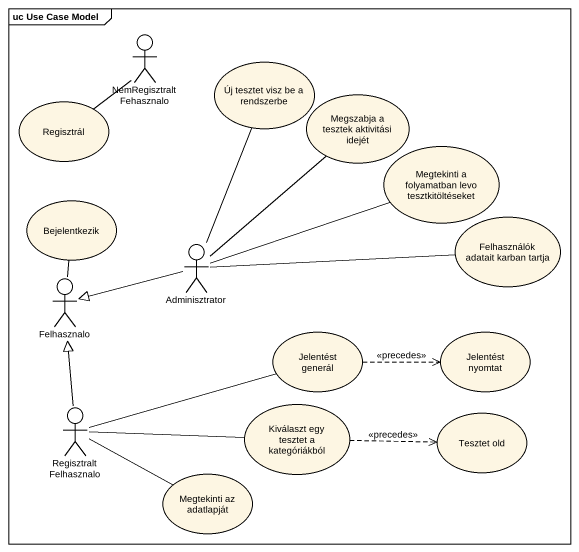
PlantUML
@startuml
mainframe uc Use Case Model
actor NemRegisztraltFehasznalo
usecase "Új tesztet visz be a rendszerbe" as Új_tesztet_visz_be_a
usecase Regisztrál
usecase "Megszabja a tesztek aktivitási idejét" as Megszabja_a_tesztek
usecase "Megtekinti a folyamatban levo tesztkitöltéseket" as Megtekinti_a_folyamatban
usecase Bejelentkezik
actor Adminisztrator
usecase "Felhasználók adatait karban tartja" as Felhasználók_adatait_karban
actor Felhasznalo
usecase "Jelentést generál" as Jelentést_generál
usecase "Jelentést nyomtat" as Jelentést_nyomtat
actor RegisztraltFelhasznalo
usecase "Kiválaszt egy tesztet a kategóriákból" as Kiválaszt_egy_tesztet_a
usecase "Tesztet old" as Tesztet_old
usecase "Megtekinti az adatlapját" as Megtekinti_az_adatlapját
NemRegisztraltFehasznalo -- Regisztrál
Adminisztrator -up- Új_tesztet_visz_be_a
Adminisztrator -up- Megszabja_a_tesztek
Adminisztrator -right- Megtekinti_a_folyamatban
Adminisztrator -right- Felhasználók_adatait_karban
Adminisztrator -left-|> Felhasznalo
Felhasznalo -up- Bejelentkezik
Jelentést_generál .right.> Jelentést_nyomtat : <<precedes>>
RegisztraltFelhasznalo -up-|> Felhasznalo
RegisztraltFelhasznalo -right- Jelentést_generál
RegisztraltFelhasznalo -right- Kiválaszt_egy_tesztet_a
RegisztraltFelhasznalo -right- Megtekinti_az_adatlapját
Kiválaszt_egy_tesztet_a .right.> Tesztet_old : <<precedes>>
@enduml
